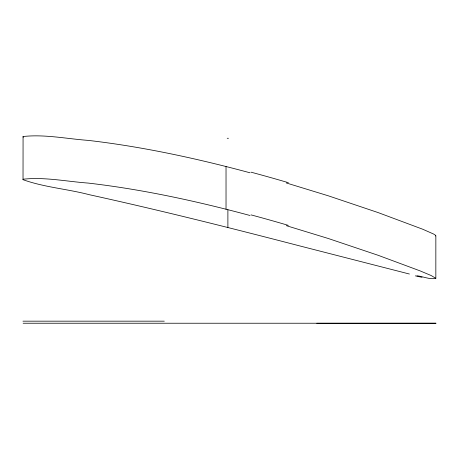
<?xml version="1.0" encoding="UTF-8"?>
<svg xmlns="http://www.w3.org/2000/svg" width="459" height="459" viewBox="0 0 459 459"><rect width="100%" height="100%" fill="white"/><g stroke="black" fill="none" stroke-linecap="round" stroke-linejoin="round"><path stroke-width="0.69" d="M409.417 274.029L300.324 246.07C230.217 227.859 159.95 210.199 89.195 194.679C67.381 188.959 44.196 187.301 23.03 179.687L23.07 136.524C44.586 134.126 66.635 138.807 88.174 140.379C142.91 146.731 196.877 158.487 250.046 172.796M22.95 179.446L23.07 179.228C44.586 176.824 66.635 181.506 88.174 183.078C142.91 189.435 196.877 201.185 250.046 215.501M435.7 235.989L435.62 235.329L433.675 234.067L422.762 229.248L378.141 212.592L328.426 195.844L286.284 182.946M227.216 138.274L228.467 138.274M22.95 321.168L164.299 321.168M23.128 323.234L436.05 323.234L316.767 323.268M416.979 275.761C422.969 276.427 430.244 279.858 435.838 278.315L435.849 235.639M286.284 225.65L328.426 238.542L378.141 255.296L419.882 270.799L431.162 275.532L435.838 278.315M23.289 137.241L22.95 136.748M227.888 209.729L227.888 227.521M226.029 166.548L226.029 209.247M251.039 214.881A221.622 27.408 14.2 0 1 288.338 225.369M422.045 277.322A637.62 12.456 16.9 0 1 415.343 275.859M251.039 172.177A221.622 27.408 14.2 0 1 288.338 182.665"/></g></svg>
